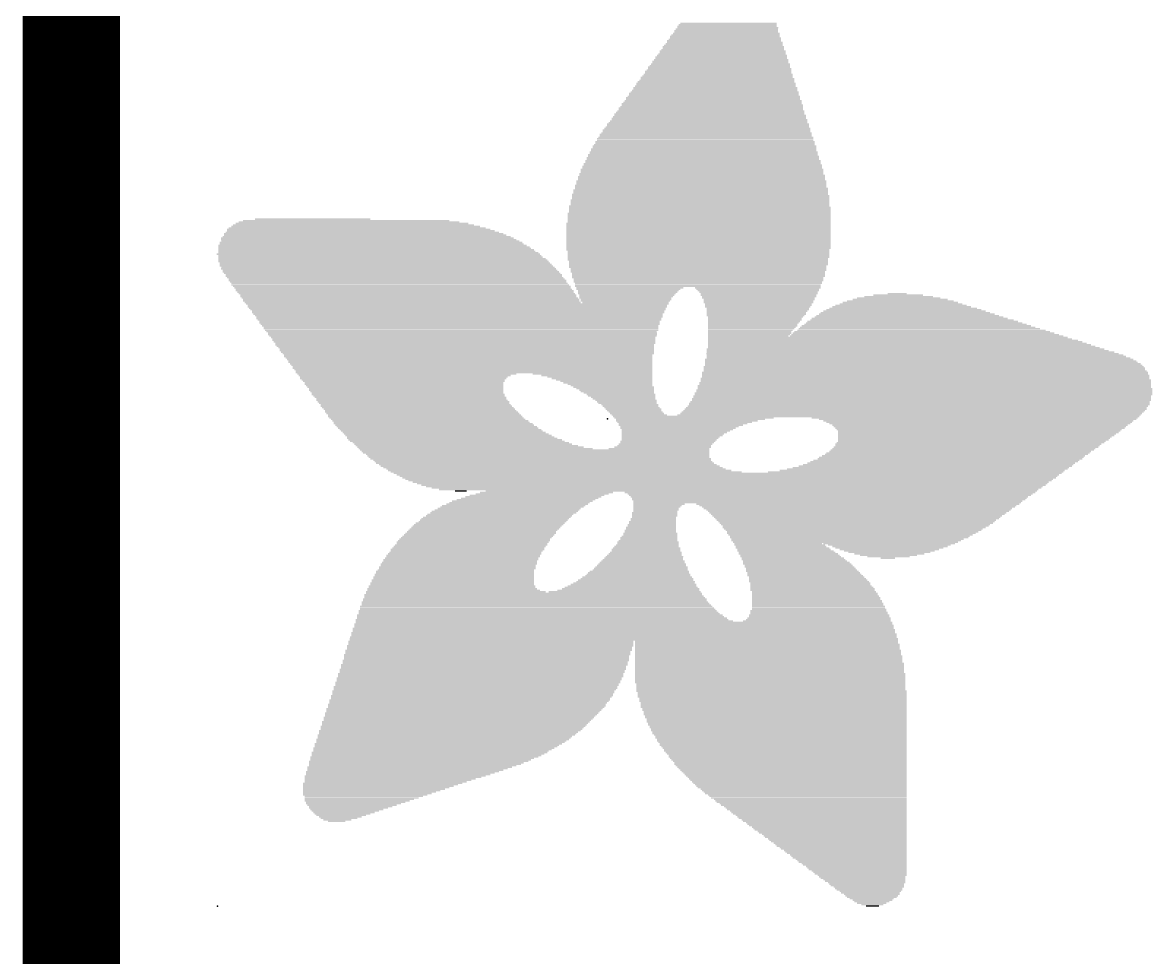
# Model space of a CAD drawing. Extents: x -8.1 to 25.5, y -5.3 to 27.8.
# Drawn here: x -0.127 to 2.817, y 11.804 to 14.241 of the extents above; entities that cross this region are included whole.
import ezdxf

# ---------------------------------------------------------------- set-up
doc = ezdxf.new("R2010")
doc.units = 0
for name, color, linetype in [('1', 12, 'CONTINUOUS'), ('16', 132, 'CONTINUOUS'), ('20', 53, 'CONTINUOUS'), ('21', 40, 'CONTINUOUS'), ('23', 53, 'CONTINUOUS'), ('24', 53, 'CONTINUOUS'), ('47', 253, 'CONTINUOUS')]:
    doc.layers.add(name, color=color, linetype=linetype)

# ---------------------------------------------------------------- blocks, each defined once
blk = doc.blocks.new('RECT')
blk.add_solid([(-0.5, -0.5), (0.5, -0.5), (-0.5, 0.5), (0.5, 0.5)])

msp = doc.modelspace()

# ---------------------------------------------------------------- linework, layer by layer
at = {"layer": '1', "const_width": 0.254}
msp.add_lwpolyline([(0, 0), (0, 19.05)], dxfattribs=at)
at = {"layer": '16', "const_width": 0.254}
msp.add_lwpolyline([(0, 0), (0, 19.05)], dxfattribs=at)
at = {"layer": '20'}
msp.add_line((0, 2.54), (0, 16.51), dxfattribs=at)
at = {"layer": '23'}
msp.add_point((0.381, 11.938), dxfattribs=at)
at = {"layer": '24'}
msp.add_point((1.397, 13.208), dxfattribs=at)
at = {"layer": '47', "const_width": 0.13}
msp.add_lwpolyline([(0, 9.906), (0, 27.35)], dxfattribs=at)

# ---------------------------------------------------------------- block references
at = {"layer": '21'}
for p, xscale, yscale in [((1.7068, 14.2202), 0.2705, 0.0038), ((1.7087, 14.224), 0.2667, 0.0038), ((1.7087, 14.2316), 0.2591, 0.0038), ((1.7107, 14.2278), 0.2629, 0.0038), ((1.7107, 14.2354), 0.2552, 0.0038), ((1.7126, 14.2392), 0.2514, 0.0038), ((1.7012, 14.1935), 0.2972, 0.0038), ((1.7031, 14.1973), 0.2934, 0.0038), ((1.705, 14.2011), 0.2896, 0.0038), ((1.7031, 14.205), 0.2857, 0.0039), ((1.705, 14.2088), 0.2819, 0.0038), ((1.7068, 14.2126), 0.2781, 0.0038), ((1.7068, 14.2164), 0.2705, 0.0038), ((1.6974, 14.1669), 0.3277, 0.0039), ((1.6974, 14.163), 0.3277, 0.0038), ((1.6974, 14.1707), 0.3201, 0.0038), ((1.6993, 14.1783), 0.3163, 0.0038), ((1.6993, 14.1745), 0.3163, 0.0038), ((1.6993, 14.1821), 0.3086, 0.0038), ((1.7012, 14.1859), 0.3048, 0.0038), ((1.7031, 14.1897), 0.301, 0.0038), ((1.6917, 14.1326), 0.3619, 0.0038), ((1.6917, 14.1402), 0.3543, 0.0038), ((1.6917, 14.1364), 0.3543, 0.0038), ((1.6936, 14.144), 0.3505, 0.0038), ((1.6936, 14.1516), 0.3429, 0.0038), ((1.6936, 14.1478), 0.3429, 0.0038), ((1.6955, 14.1554), 0.3391, 0.0038), ((1.6955, 14.1592), 0.3315, 0.0038), ((1.684, 14.1021), 0.3924, 0.0038), ((1.6859, 14.1059), 0.3886, 0.0038), ((1.6859, 14.1135), 0.381, 0.0038), ((1.6859, 14.1097), 0.381, 0.0038), ((1.6878, 14.1173), 0.3772, 0.0038), ((1.6878, 14.1249), 0.3696, 0.0038), ((1.6897, 14.1211), 0.3734, 0.0038), ((1.6898, 14.1288), 0.3657, 0.0039), ((1.6784, 14.0754), 0.4191, 0.0038), ((1.6803, 14.083), 0.4153, 0.0038), ((1.6803, 14.0792), 0.4153, 0.0038), ((1.6802, 14.0868), 0.4076, 0.0038), ((1.6821, 14.0907), 0.4038, 0.0039), ((1.6821, 14.0983), 0.3962, 0.0038), ((1.684, 14.0945), 0.4, 0.0038), ((1.6726, 14.0449), 0.4534, 0.0038), ((1.6745, 14.0487), 0.4496, 0.0038), ((1.6745, 14.0564), 0.442, 0.0038), ((1.6745, 14.0526), 0.442, 0.0039), ((1.6764, 14.0602), 0.4382, 0.0038), ((1.6764, 14.064), 0.4306, 0.0038), ((1.6783, 14.0716), 0.4268, 0.0038), ((1.6783, 14.0678), 0.4268, 0.0038), ((1.6669, 14.0183), 0.4801, 0.0038), ((1.6669, 14.0145), 0.4801, 0.0039), ((1.6688, 14.0221), 0.4762, 0.0038), ((1.6688, 14.0297), 0.4686, 0.0038), ((1.6707, 14.0259), 0.4724, 0.0038), ((1.6707, 14.0335), 0.4648, 0.0038), ((1.6726, 14.0373), 0.461, 0.0038), ((1.6726, 14.0411), 0.4534, 0.0038), ((1.6612, 13.9916), 0.5067, 0.0038), ((1.6631, 13.9878), 0.5105, 0.0038), ((1.6631, 13.9954), 0.5029, 0.0038), ((1.6631, 14.003), 0.4953, 0.0038), ((1.665, 13.9992), 0.4991, 0.0038), ((1.665, 14.0068), 0.4915, 0.0038), ((1.6669, 14.0106), 0.4877, 0.0038), ((1.6555, 13.9611), 0.5411, 0.0038), ((1.6555, 13.9573), 0.5411, 0.0038), ((1.6574, 13.9649), 0.5373, 0.0038), ((1.6574, 13.9687), 0.5295, 0.0038), ((1.6593, 13.9764), 0.5257, 0.0039), ((1.6593, 13.9725), 0.5257, 0.0038), ((1.6593, 13.9802), 0.5181, 0.0038), ((1.6612, 13.984), 0.5143, 0.0038), ((1.6517, 13.9306), 0.5715, 0.0038), ((1.6517, 13.9268), 0.5715, 0.0038), ((1.6517, 13.9383), 0.5639, 0.0039), ((1.6517, 13.9344), 0.5639, 0.0038), ((1.6536, 13.9421), 0.5601, 0.0038), ((1.6536, 13.9497), 0.5525, 0.0038), ((1.6536, 13.9459), 0.5525, 0.0038), ((1.6555, 13.9535), 0.5487, 0.0038), ((1.6459, 13.8963), 0.5982, 0.0038), ((1.6478, 13.904), 0.5944, 0.0038), ((1.6478, 13.9002), 0.5944, 0.0039), ((1.6479, 13.9116), 0.5867, 0.0038), ((1.6479, 13.9078), 0.5867, 0.0038), ((1.6498, 13.9192), 0.5829, 0.0038), ((1.6498, 13.9154), 0.5829, 0.0038), ((1.6498, 13.923), 0.5753, 0.0038), ((1.644, 13.8735), 0.6172, 0.0038), ((1.6459, 13.8697), 0.621, 0.0038), ((1.6459, 13.8811), 0.6134, 0.0038), ((1.6459, 13.8773), 0.6134, 0.0038), ((1.6459, 13.8887), 0.6058, 0.0038), ((1.6459, 13.8849), 0.6058, 0.0038), ((1.6478, 13.8925), 0.602, 0.0038), ((1.6421, 13.8392), 0.6439, 0.0038), ((1.6421, 13.8468), 0.6362, 0.0038), ((1.6441, 13.843), 0.6401, 0.0038), ((1.644, 13.8582), 0.6324, 0.0038), ((1.644, 13.8544), 0.6324, 0.0038), ((1.644, 13.8506), 0.6324, 0.0038), ((1.644, 13.8659), 0.6248, 0.0038), ((1.644, 13.862), 0.6248, 0.0039), ((1.6402, 13.8163), 0.6554, 0.0038), ((1.6402, 13.8125), 0.6554, 0.0038), ((1.6421, 13.8087), 0.6592, 0.0038), ((1.6421, 13.8278), 0.6515, 0.0038), ((1.6421, 13.8239), 0.6515, 0.0039), ((1.6421, 13.8201), 0.6515, 0.0038), ((1.6421, 13.8354), 0.6439, 0.0038), ((1.6421, 13.8316), 0.6439, 0.0038), ((1.6383, 13.7782), 0.6744, 0.0038), ((1.6383, 13.7935), 0.6668, 0.0038), ((1.6402, 13.7897), 0.6706, 0.0038), ((1.6402, 13.7858), 0.6706, 0.0039), ((1.6402, 13.782), 0.6706, 0.0038), ((1.6402, 13.8049), 0.663, 0.0038), ((1.6402, 13.8011), 0.663, 0.0038), ((1.6402, 13.7973), 0.663, 0.0038), ((1.6364, 13.763), 0.6782, 0.0038), ((1.6383, 13.7592), 0.682, 0.0038), ((1.6383, 13.7554), 0.682, 0.0038), ((1.6383, 13.7516), 0.682, 0.0038), ((1.6383, 13.7744), 0.6744, 0.0038), ((1.6383, 13.7706), 0.6744, 0.0038), ((1.6383, 13.7668), 0.6744, 0.0038), ((0.7239, 13.7211), 0.5754, 0.0038), ((0.7163, 13.7249), 0.5372, 0.0038), ((0.6287, 13.7287), 0.3009, 0.0038), ((1.6364, 13.7439), 0.6858, 0.0038), ((1.6364, 13.7401), 0.6858, 0.0038), ((1.6364, 13.7363), 0.6858, 0.0038), ((1.6364, 13.7325), 0.6858, 0.0038), ((1.6364, 13.7287), 0.6858, 0.0038), ((1.6364, 13.7249), 0.6858, 0.0038), ((1.6364, 13.7211), 0.6858, 0.0038), ((1.6383, 13.7477), 0.682, 0.0039), ((0.762, 13.6906), 0.7278, 0.0038), ((0.7582, 13.6944), 0.7124, 0.0038), ((0.7487, 13.702), 0.6858, 0.0038), ((0.7544, 13.6982), 0.6972, 0.0038), ((0.7449, 13.7058), 0.6705, 0.0038), ((0.741, 13.7096), 0.6477, 0.0039), ((0.7354, 13.7135), 0.6287, 0.0038), ((0.7315, 13.7173), 0.6058, 0.0038), ((1.6345, 13.7173), 0.6896, 0.0038), ((1.6345, 13.7135), 0.6896, 0.0038), ((1.6345, 13.7096), 0.6896, 0.0039), ((1.6345, 13.7058), 0.6896, 0.0038), ((1.6345, 13.702), 0.6896, 0.0038), ((1.6345, 13.6982), 0.6896, 0.0038), ((1.6345, 13.6944), 0.6896, 0.0038), ((1.6345, 13.6906), 0.6896, 0.0038), ((0.7811, 13.6677), 0.7887, 0.0038), ((0.783, 13.6639), 0.7925, 0.0038), ((0.7715, 13.6792), 0.762, 0.0038), ((0.7753, 13.6754), 0.7696, 0.0038), ((0.7792, 13.6715), 0.7773, 0.0039), ((0.7696, 13.683), 0.7506, 0.0038), ((0.7658, 13.6868), 0.7354, 0.0038), ((1.6345, 13.6868), 0.6896, 0.0038), ((1.6345, 13.683), 0.6896, 0.0038), ((1.6345, 13.6792), 0.6896, 0.0038), ((1.6345, 13.6754), 0.6896, 0.0038), ((1.6345, 13.6715), 0.6896, 0.0039), ((1.6345, 13.6677), 0.6896, 0.0038), ((1.6345, 13.6639), 0.6896, 0.0038), ((0.8001, 13.6373), 0.842, 0.0038), ((0.7887, 13.6563), 0.8115, 0.0038), ((0.7906, 13.6525), 0.8153, 0.0038), ((0.7944, 13.6487), 0.823, 0.0038), ((0.7963, 13.6449), 0.8268, 0.0038), ((0.8001, 13.6411), 0.8344, 0.0038), ((0.8039, 13.6334), 0.842, 0.0039), ((0.7849, 13.6601), 0.8039, 0.0038), ((1.6345, 13.6601), 0.6896, 0.0038), ((1.6345, 13.6563), 0.6896, 0.0038), ((1.6345, 13.6525), 0.6896, 0.0038), ((1.6326, 13.6487), 0.6858, 0.0038), ((1.6345, 13.6449), 0.682, 0.0038), ((1.6345, 13.6411), 0.682, 0.0038), ((1.6345, 13.6373), 0.682, 0.0038), ((1.6345, 13.6334), 0.682, 0.0039), ((0.8058, 13.6296), 0.8458, 0.0038), ((0.8096, 13.6258), 0.8534, 0.0038), ((0.8115, 13.622), 0.8573, 0.0038), ((0.8135, 13.6182), 0.8611, 0.0038), ((0.8173, 13.6144), 0.8611, 0.0038), ((0.8192, 13.6106), 0.8649, 0.0038), ((0.8211, 13.6068), 0.8687, 0.0038), ((0.8249, 13.603), 0.8687, 0.0038), ((1.6345, 13.6296), 0.682, 0.0038), ((1.6326, 13.6258), 0.6782, 0.0038), ((1.6326, 13.622), 0.6782, 0.0038), ((1.6345, 13.6182), 0.6744, 0.0038), ((1.6345, 13.6144), 0.6744, 0.0038), ((1.6345, 13.6106), 0.6744, 0.0038), ((1.6326, 13.6068), 0.6706, 0.0038), ((1.6326, 13.603), 0.6706, 0.0038), ((0.8267, 13.5992), 0.8725, 0.0038), ((0.8306, 13.5953), 0.8725, 0.0039), ((0.8325, 13.5915), 0.8763, 0.0038), ((0.8363, 13.5877), 0.8763, 0.0038), ((0.8402, 13.5839), 0.8763, 0.0038), ((0.8402, 13.5801), 0.8763, 0.0038), ((0.844, 13.5763), 0.8763, 0.0038), ((0.8478, 13.5725), 0.8763, 0.0038), ((1.6345, 13.5992), 0.6668, 0.0038), ((1.6345, 13.5953), 0.6668, 0.0039), ((1.6326, 13.5915), 0.663, 0.0038), ((1.6345, 13.5877), 0.6592, 0.0038), ((1.6345, 13.5839), 0.6592, 0.0038), ((1.6345, 13.5801), 0.6592, 0.0038), ((1.6326, 13.5763), 0.6553, 0.0038), ((1.6345, 13.5725), 0.6515, 0.0038), ((0.8497, 13.5687), 0.8801, 0.0038), ((0.8516, 13.5649), 0.8763, 0.0038), ((0.8573, 13.5572), 0.8801, 0.0039), ((0.8554, 13.5611), 0.8763, 0.0038), ((0.8611, 13.5534), 0.8801, 0.0038), ((0.8629, 13.5496), 0.8763, 0.0038), ((0.8668, 13.5458), 0.8763, 0.0038), ((1.6345, 13.5687), 0.6515, 0.0038), ((1.6326, 13.5649), 0.6477, 0.0038), ((1.6345, 13.5611), 0.6439, 0.0038), ((1.6326, 13.5572), 0.6401, 0.0039), ((1.6326, 13.5534), 0.6401, 0.0038), ((1.4517, 13.5458), 0.2705, 0.0038), ((1.4555, 13.5496), 0.2781, 0.0038), ((1.7888, 13.5496), 0.3276, 0.0038), ((1.7888, 13.5458), 0.32, 0.0038), ((0.8687, 13.542), 0.8801, 0.0038), ((0.8706, 13.5382), 0.8763, 0.0038), ((0.8744, 13.5344), 0.8763, 0.0038), ((0.8783, 13.5306), 0.8763, 0.0038), ((0.8783, 13.5268), 0.8763, 0.0038), ((0.8821, 13.523), 0.8763, 0.0038), ((0.8859, 13.5191), 0.8763, 0.0039), ((0.8859, 13.5153), 0.8763, 0.0038), ((1.4517, 13.542), 0.2629, 0.0038), ((1.4497, 13.5382), 0.259, 0.0038), ((1.4478, 13.5344), 0.2552, 0.0038), ((1.4478, 13.5306), 0.2476, 0.0038), ((1.4459, 13.5268), 0.2438, 0.0038), ((1.444, 13.523), 0.24, 0.0038), ((1.4459, 13.5191), 0.2362, 0.0039), ((1.444, 13.5153), 0.2324, 0.0038), ((1.7907, 13.542), 0.3162, 0.0038), ((1.7907, 13.5382), 0.3086, 0.0038), ((1.7926, 13.5344), 0.3048, 0.0038), ((1.7907, 13.5306), 0.301, 0.0038), ((1.7926, 13.5268), 0.2972, 0.0038), ((1.7907, 13.523), 0.2934, 0.0038), ((1.7926, 13.5191), 0.2896, 0.0039), ((1.7907, 13.5153), 0.2858, 0.0038), ((2.1603, 13.5153), 0.2781, 0.0038), ((2.1603, 13.5191), 0.2477, 0.0039), ((2.1564, 13.523), 0.2171, 0.0038), ((2.1564, 13.5268), 0.1791, 0.0038), ((2.1545, 13.5306), 0.1295, 0.0038), ((2.1526, 13.5344), 0.0495, 0.0038), ((0.8897, 13.5115), 0.8763, 0.0038), ((1.0059, 13.5077), 1.1011, 0.0038), ((1.0059, 13.5039), 1.0935, 0.0038), ((1.0059, 13.5001), 1.0935, 0.0038), ((1.0059, 13.4963), 1.0859, 0.0038), ((1.0078, 13.4925), 1.0821, 0.0038), ((1.0078, 13.4887), 1.0745, 0.0038), ((1.0078, 13.4849), 1.0745, 0.0038), ((1.444, 13.5115), 0.2248, 0.0038), ((1.7907, 13.5115), 0.2858, 0.0038), ((1.7907, 13.5077), 0.2782, 0.0038), ((1.7907, 13.5039), 0.2782, 0.0038), ((1.7888, 13.5001), 0.2744, 0.0038), ((1.7888, 13.4963), 0.2667, 0.0038), ((1.7888, 13.4925), 0.2667, 0.0038), ((1.7869, 13.4887), 0.2629, 0.0038), ((1.785, 13.4849), 0.2591, 0.0038), ((2.1736, 13.4849), 0.442, 0.0038), ((2.1717, 13.4887), 0.423, 0.0038), ((2.1698, 13.4925), 0.4038, 0.0038), ((2.1679, 13.4963), 0.3848, 0.0038), ((2.1641, 13.5001), 0.362, 0.0038), ((2.1622, 13.5039), 0.3429, 0.0038), ((2.1622, 13.5077), 0.32, 0.0038), ((2.1603, 13.5115), 0.301, 0.0038), ((1.0077, 13.4811), 1.0668, 0.0039), ((1.0097, 13.4772), 1.0629, 0.0038), ((1.0115, 13.4734), 1.0591, 0.0038), ((1.0097, 13.4696), 1.0553, 0.0038), ((1.0115, 13.4658), 1.0515, 0.0038), ((1.0115, 13.462), 1.0439, 0.0038), ((1.0115, 13.4582), 1.0439, 0.0038), ((1.0134, 13.4544), 1.0401, 0.0038), ((1.785, 13.4811), 0.2591, 0.0039), ((1.7831, 13.4772), 0.2553, 0.0038), ((1.7831, 13.4734), 0.2476, 0.0038), ((1.7812, 13.4696), 0.2438, 0.0038), ((1.7812, 13.4658), 0.2438, 0.0038), ((1.7793, 13.462), 0.24, 0.0038), ((1.7774, 13.4582), 0.2362, 0.0038), ((1.7755, 13.4544), 0.2324, 0.0038), ((2.2003, 13.4544), 0.5791, 0.0038), ((2.1965, 13.4582), 0.5639, 0.0038), ((2.1926, 13.462), 0.5487, 0.0038), ((2.1907, 13.4658), 0.5295, 0.0038), ((2.185, 13.4696), 0.5105, 0.0038), ((2.1831, 13.4734), 0.4915, 0.0038), ((2.1793, 13.4772), 0.4762, 0.0038), ((2.1774, 13.4811), 0.4572, 0.0039), ((1.0134, 13.4506), 1.0325, 0.0038), ((1.0153, 13.4468), 1.0287, 0.0038), ((1.0153, 13.443), 1.0287, 0.0039), ((1.0172, 13.4391), 1.0249, 0.0038), ((1.0172, 13.4353), 1.0173, 0.0038), ((1.0192, 13.4315), 1.0135, 0.0038), ((1.0192, 13.4277), 1.0135, 0.0038), ((1.7755, 13.4506), 0.2324, 0.0038), ((1.7736, 13.4468), 0.2286, 0.0038), ((1.7717, 13.443), 0.2247, 0.0039), ((1.7698, 13.4391), 0.2209, 0.0038), ((1.7679, 13.4353), 0.2171, 0.0038), ((1.7679, 13.4315), 0.2171, 0.0038), ((1.766, 13.4277), 0.2133, 0.0038), ((2.225, 13.4277), 0.6973, 0.0038), ((2.2212, 13.4315), 0.682, 0.0038), ((2.2174, 13.4353), 0.6668, 0.0038), ((2.2155, 13.4391), 0.6477, 0.0038), ((2.2098, 13.443), 0.6286, 0.0039), ((2.206, 13.4468), 0.6134, 0.0038), ((2.2022, 13.4506), 0.5982, 0.0038), ((1.0211, 13.4239), 1.0096, 0.0038), ((1.0211, 13.4201), 1.002, 0.0038), ((1.023, 13.4163), 0.9982, 0.0038), ((1.023, 13.4125), 0.9982, 0.0038), ((1.0249, 13.4087), 0.9944, 0.0038), ((1.0268, 13.4049), 0.9906, 0.0039), ((1.0249, 13.401), 0.9868, 0.0038), ((1.0268, 13.3972), 0.983, 0.0038), ((2.1279, 13.4201), 0.9372, 0.0038), ((2.1336, 13.4163), 0.9486, 0.0038), ((2.1469, 13.4087), 0.9753, 0.0038), ((2.1526, 13.4049), 0.9867, 0.0039), ((2.1584, 13.401), 0.9982, 0.0038), ((2.1641, 13.3972), 1.0096, 0.0038), ((1.7641, 13.4239), 0.2095, 0.0038), ((2.1413, 13.4125), 0.9639, 0.0038), ((2.2288, 13.4239), 0.7125, 0.0038), ((1.0287, 13.3934), 0.9792, 0.0038), ((1.0306, 13.3896), 0.9754, 0.0038), ((1.0306, 13.3858), 0.9754, 0.0038), ((1.0325, 13.382), 0.9716, 0.0038), ((1.0344, 13.3782), 0.9678, 0.0038), ((1.0345, 13.3744), 0.9601, 0.0038), ((1.0345, 13.3706), 0.9601, 0.0038), ((1.0364, 13.3668), 0.9563, 0.0039), ((2.1736, 13.3896), 1.0364, 0.0038), ((2.1793, 13.3858), 1.0478, 0.0038), ((2.1869, 13.382), 1.063, 0.0038), ((2.1926, 13.3782), 1.0745, 0.0038), ((2.1984, 13.3744), 1.0859, 0.0038), ((2.2022, 13.3706), 1.0935, 0.0038), ((2.2079, 13.3668), 1.1049, 0.0039), ((2.1698, 13.3934), 1.021, 0.0038), ((1.0383, 13.3629), 0.9525, 0.0038), ((1.0402, 13.3591), 0.9487, 0.0038), ((1.0402, 13.3553), 0.9487, 0.0038), ((1.0421, 13.3515), 0.9449, 0.0038), ((1.044, 13.3477), 0.9411, 0.0038), ((1.0458, 13.3439), 0.9373, 0.0038), ((1.0458, 13.3401), 0.9373, 0.0038), ((2.2212, 13.3439), 1.1468, 0.0038), ((2.2231, 13.3401), 1.1506, 0.0038), ((2.2098, 13.3629), 1.1164, 0.0038), ((2.2136, 13.3591), 1.124, 0.0038), ((2.2155, 13.3553), 1.1278, 0.0038), ((2.2193, 13.3515), 1.1354, 0.0038), ((2.2212, 13.3477), 1.1392, 0.0038), ((1.0477, 13.3363), 0.9335, 0.0038), ((1.0496, 13.3325), 0.9297, 0.0038), ((1.0496, 13.3287), 0.9297, 0.0039), ((0.8744, 13.3248), 0.5715, 0.0038), ((0.8687, 13.321), 0.5524, 0.0038), ((0.8668, 13.3172), 0.541, 0.0038), ((0.8649, 13.3134), 0.5372, 0.0038), ((0.8649, 13.3096), 0.5296, 0.0038), ((1.3583, 13.3248), 0.3124, 0.0038), ((1.3697, 13.321), 0.2896, 0.0038), ((1.3774, 13.3172), 0.2743, 0.0038), ((1.3831, 13.3134), 0.2629, 0.0038), ((1.3888, 13.3096), 0.2515, 0.0038), ((2.225, 13.3134), 1.1697, 0.0038), ((2.2269, 13.3096), 1.1735, 0.0038), ((2.225, 13.3287), 1.1621, 0.0039), ((2.225, 13.3248), 1.1621, 0.0038), ((2.2269, 13.321), 1.1659, 0.0038), ((2.2269, 13.3172), 1.1659, 0.0038), ((2.2231, 13.3363), 1.1506, 0.0038), ((2.225, 13.3325), 1.1545, 0.0038), ((0.8668, 13.3058), 0.5258, 0.0038), ((0.8668, 13.302), 0.5182, 0.0038), ((0.8668, 13.2982), 0.5182, 0.0038), ((0.8687, 13.2944), 0.5144, 0.0038), ((0.8706, 13.2906), 0.5106, 0.0039), ((0.8725, 13.2867), 0.5068, 0.0038), ((0.8725, 13.2829), 0.5068, 0.0038), ((0.8744, 13.2791), 0.503, 0.0038), ((1.3944, 13.3058), 0.2401, 0.0038), ((1.3983, 13.302), 0.2324, 0.0038), ((1.404, 13.2982), 0.221, 0.0038), ((1.4078, 13.2944), 0.2134, 0.0038), ((1.4135, 13.2906), 0.2096, 0.0039), ((1.4174, 13.2867), 0.2019, 0.0038), ((1.4212, 13.2829), 0.1943, 0.0038), ((1.4231, 13.2791), 0.1905, 0.0038), ((2.2231, 13.2829), 1.1887, 0.0038), ((2.2231, 13.2791), 1.1887, 0.0038), ((2.2231, 13.2944), 1.1811, 0.0038), ((2.2231, 13.2906), 1.1811, 0.0039), ((2.225, 13.2867), 1.1849, 0.0038), ((2.225, 13.302), 1.1773, 0.0038), ((2.225, 13.2982), 1.1773, 0.0038), ((2.2269, 13.3058), 1.1735, 0.0038), ((0.8763, 13.2753), 0.4992, 0.0038), ((0.8782, 13.2715), 0.503, 0.0038), ((0.8801, 13.2677), 0.4991, 0.0038), ((0.884, 13.2639), 0.4991, 0.0038), ((0.8859, 13.2601), 0.4953, 0.0038), ((0.8878, 13.2563), 0.4991, 0.0038), ((0.8916, 13.2525), 0.4991, 0.0039), ((0.8935, 13.2486), 0.4953, 0.0038), ((1.4269, 13.2753), 0.1829, 0.0038), ((1.4325, 13.2715), 0.1791, 0.0038), ((1.4345, 13.2677), 0.1753, 0.0038), ((1.4383, 13.2639), 0.1676, 0.0038), ((1.4402, 13.2601), 0.1638, 0.0038), ((1.4459, 13.2563), 0.16, 0.0038), ((1.4478, 13.2525), 0.1562, 0.0039), ((1.4497, 13.2486), 0.1524, 0.0038), ((2.2098, 13.2486), 1.2002, 0.0038), ((2.2117, 13.2525), 1.1964, 0.0039), ((2.2155, 13.2601), 1.1964, 0.0038), ((2.2155, 13.2563), 1.1964, 0.0038), ((2.2174, 13.2677), 1.1925, 0.0038), ((2.2174, 13.2639), 1.1925, 0.0038), ((2.2212, 13.2753), 1.1925, 0.0038), ((2.2212, 13.2715), 1.1925, 0.0038), ((0.8972, 13.2448), 0.4953, 0.0038), ((0.8992, 13.241), 0.4991, 0.0038), ((0.903, 13.2372), 0.4991, 0.0038), ((0.9068, 13.2334), 0.4991, 0.0038), ((0.9106, 13.2296), 0.4991, 0.0038), ((0.9125, 13.2258), 0.503, 0.0038), ((0.9163, 13.222), 0.503, 0.0038), ((1.4554, 13.2448), 0.1486, 0.0038), ((1.4573, 13.241), 0.1448, 0.0038), ((1.4611, 13.2372), 0.1448, 0.0038), ((1.4649, 13.2334), 0.1447, 0.0038), ((1.4668, 13.2296), 0.1409, 0.0038), ((1.4707, 13.2258), 0.1409, 0.0038), ((1.4745, 13.222), 0.141, 0.0038), ((2.1888, 13.222), 1.2039, 0.0038), ((2.1926, 13.2258), 1.2039, 0.0038), ((2.1965, 13.2296), 1.2039, 0.0038), ((2.2003, 13.2334), 1.204, 0.0038), ((2.2022, 13.2372), 1.2002, 0.0038), ((2.206, 13.241), 1.2002, 0.0038), ((2.2098, 13.2448), 1.2002, 0.0038), ((0.9202, 13.2182), 0.5029, 0.0038), ((0.9221, 13.2144), 0.5067, 0.0039), ((0.9259, 13.2105), 0.5067, 0.0038), ((0.9297, 13.2067), 0.5067, 0.0038), ((0.9354, 13.2029), 0.5105, 0.0038), ((0.943, 13.1953), 0.5182, 0.0038), ((0.9392, 13.1991), 0.5105, 0.0038), ((0.9468, 13.1915), 0.5182, 0.0038), ((1.4802, 13.2182), 0.1448, 0.0038), ((2.0974, 13.2144), 1.3716, 0.0039), ((1.6231, 13.2105), 0.4153, 0.0038), ((1.6135, 13.2067), 0.3886, 0.0038), ((1.604, 13.2029), 0.3696, 0.0038), ((1.5983, 13.1991), 0.3506, 0.0038), ((1.5945, 13.1953), 0.3353, 0.0038), ((1.5888, 13.1915), 0.3239, 0.0038), ((2.1831, 13.2182), 1.2078, 0.0038), ((2.3546, 13.2105), 0.8496, 0.0038), ((2.3622, 13.2067), 0.8268, 0.0038), ((2.3641, 13.2029), 0.8078, 0.0038), ((2.366, 13.1991), 0.7963, 0.0038), ((2.3679, 13.1953), 0.7848, 0.0038), ((2.3679, 13.1915), 0.7696, 0.0038), ((0.9525, 13.1877), 0.522, 0.0038), ((0.9563, 13.1839), 0.522, 0.0038), ((0.962, 13.1801), 0.5258, 0.0038), ((0.9658, 13.1763), 0.5258, 0.0039), ((0.9716, 13.1724), 0.5295, 0.0038), ((0.9773, 13.1686), 0.5334, 0.0038), ((0.983, 13.1648), 0.5372, 0.0038), ((0.9887, 13.161), 0.541, 0.0038), ((1.585, 13.1877), 0.3086, 0.0038), ((1.5812, 13.1839), 0.3009, 0.0038), ((1.5793, 13.1801), 0.2895, 0.0038), ((1.5755, 13.1763), 0.2819, 0.0039), ((1.5716, 13.1724), 0.2743, 0.0038), ((1.5678, 13.1686), 0.2667, 0.0038), ((1.566, 13.1648), 0.2629, 0.0038), ((1.5621, 13.161), 0.2552, 0.0038), ((2.3679, 13.1877), 0.762, 0.0038), ((2.3679, 13.1839), 0.7544, 0.0038), ((2.366, 13.1801), 0.743, 0.0038), ((2.366, 13.1763), 0.7354, 0.0039), ((2.3641, 13.1724), 0.7316, 0.0038), ((2.3603, 13.1686), 0.7239, 0.0038), ((2.3584, 13.1648), 0.7201, 0.0038), ((2.3546, 13.161), 0.7125, 0.0038), ((0.9925, 13.1572), 0.5486, 0.0038), ((1.0002, 13.1534), 0.5563, 0.0038), ((1.0059, 13.1496), 0.5601, 0.0038), ((1.0153, 13.1458), 0.5639, 0.0038), ((1.0211, 13.142), 0.5677, 0.0038), ((1.0306, 13.1382), 0.5792, 0.0039), ((1.0402, 13.1343), 0.5905, 0.0038), ((1.0535, 13.1305), 0.6096, 0.0038), ((1.5317, 13.1305), 0.2629, 0.0038), ((1.5412, 13.1343), 0.2515, 0.0038), ((1.545, 13.1382), 0.2439, 0.0039), ((1.5488, 13.142), 0.2439, 0.0038), ((1.5545, 13.1496), 0.2476, 0.0038), ((1.5526, 13.1458), 0.2438, 0.0038), ((1.5602, 13.1572), 0.2514, 0.0038), ((1.5583, 13.1534), 0.2476, 0.0038), ((2.326, 13.1305), 0.6858, 0.0038), ((2.3317, 13.1343), 0.6896, 0.0038), ((2.3374, 13.142), 0.6934, 0.0038), ((2.3355, 13.1382), 0.6896, 0.0039), ((2.3432, 13.1458), 0.6973, 0.0038), ((2.347, 13.1496), 0.6973, 0.0038), ((2.3527, 13.1572), 0.7087, 0.0038), ((2.3508, 13.1534), 0.7049, 0.0038), ((1.2078, 13.1267), 0.9106, 0.0038), ((1.2097, 13.1229), 0.9068, 0.0038), ((1.2116, 13.1191), 0.903, 0.0038), ((1.2154, 13.1153), 0.8954, 0.0038), ((1.2173, 13.1115), 0.8916, 0.0038), ((1.2192, 13.1077), 0.8878, 0.0038), ((1.223, 13.1039), 0.8878, 0.0038), ((2.2898, 13.1039), 0.6896, 0.0038), ((2.2936, 13.1077), 0.6896, 0.0038), ((2.2993, 13.1115), 0.6858, 0.0038), ((2.307, 13.1153), 0.6858, 0.0038), ((2.3108, 13.1191), 0.6858, 0.0038), ((2.3165, 13.1229), 0.682, 0.0038), ((2.3222, 13.1267), 0.6858, 0.0038), ((1.2268, 13.1001), 0.8801, 0.0039), ((1.2307, 13.0962), 0.8801, 0.0038), ((1.2345, 13.0924), 0.8801, 0.0038), ((1.2421, 13.0886), 0.8801, 0.0038), ((1.2478, 13.0848), 0.8839, 0.0038), ((1.2554, 13.081), 0.884, 0.0038), ((1.2631, 13.0772), 0.8839, 0.0038), ((1.2726, 13.0734), 0.8953, 0.0038), ((2.2174, 13.0734), 0.743, 0.0038), ((2.2308, 13.0772), 0.7315, 0.0038), ((2.2403, 13.081), 0.7201, 0.0038), ((2.2517, 13.0848), 0.7124, 0.0038), ((2.2593, 13.0886), 0.7049, 0.0038), ((2.267, 13.0924), 0.6973, 0.0038), ((2.2746, 13.0962), 0.6972, 0.0038), ((2.2803, 13.1001), 0.6934, 0.0039), ((1.2897, 13.0696), 0.9144, 0.0038), ((1.7107, 13.0658), 1.7412, 0.0038), ((1.7107, 13.062), 1.726, 0.0039), ((1.7126, 13.0581), 1.7145, 0.0038), ((1.7145, 13.0543), 1.703, 0.0038), ((1.7145, 13.0505), 1.6878, 0.0038), ((1.7164, 13.0467), 1.6764, 0.0038), ((1.7183, 13.0429), 1.6574, 0.0038), ((2.2003, 13.0696), 0.7696, 0.0038), ((1.7222, 13.0391), 1.6421, 0.0038), ((1.726, 13.0353), 1.6269, 0.0038), ((1.7278, 13.0315), 1.6078, 0.0038), ((1.7336, 13.0277), 1.5887, 0.0038), ((1.7393, 13.0239), 1.5621, 0.0039), ((1.0153, 13.02), 0.0305, 0.0038), ((1.2383, 13.0162), 0.3467, 0.0038), ((1.7983, 13.02), 1.4364, 0.0038), ((1.9774, 13.0162), 1.0706, 0.0038), ((1.1621, 12.9858), 0.3695, 0.0039), ((1.1678, 12.9896), 0.3657, 0.0038), ((1.1754, 12.9934), 0.3658, 0.0038), ((1.1849, 12.9972), 0.362, 0.0038), ((1.1945, 13.001), 0.3581, 0.0038), ((1.204, 13.0048), 0.3543, 0.0038), ((1.2135, 13.0086), 0.3505, 0.0038), ((1.2268, 13.0124), 0.3467, 0.0038), ((1.9774, 13.0124), 1.0554, 0.0038), ((1.9774, 13.0086), 1.0478, 0.0038), ((1.9755, 13.0048), 1.0363, 0.0038), ((1.9755, 13.001), 1.0287, 0.0038), ((1.9736, 12.9972), 1.0249, 0.0038), ((1.9717, 12.9934), 1.0135, 0.0038), ((1.9698, 12.9896), 1.0097, 0.0038), ((1.5316, 12.9858), 0.1334, 0.0039), ((2.0498, 12.9858), 0.842, 0.0039), ((1.1144, 12.9553), 0.381, 0.0038), ((1.1182, 12.9591), 0.381, 0.0038), ((1.1259, 12.9629), 0.381, 0.0038), ((1.1297, 12.9667), 0.381, 0.0038), ((1.1354, 12.9705), 0.3772, 0.0038), ((1.1411, 12.9743), 0.3734, 0.0038), ((1.1487, 12.9781), 0.3734, 0.0038), ((1.1525, 12.9819), 0.3734, 0.0038), ((1.5202, 12.9629), 0.1181, 0.0038), ((1.5202, 12.9591), 0.1181, 0.0038), ((1.5202, 12.9553), 0.1181, 0.0038), ((1.5278, 12.9819), 0.1258, 0.0038), ((1.5259, 12.9781), 0.122, 0.0038), ((1.524, 12.9743), 0.1182, 0.0038), ((1.524, 12.9705), 0.1182, 0.0038), ((1.5221, 12.9667), 0.1143, 0.0038), ((2.0498, 12.9819), 0.8268, 0.0038), ((2.0517, 12.9781), 0.8154, 0.0038), ((2.0497, 12.9743), 0.8039, 0.0038), ((2.0516, 12.9705), 0.7925, 0.0038), ((2.0517, 12.9667), 0.7848, 0.0038), ((2.0498, 12.9629), 0.7734, 0.0038), ((2.0498, 12.9591), 0.7658, 0.0038), ((2.0479, 12.9553), 0.7544, 0.0038), ((1.0801, 12.9248), 0.3886, 0.0038), ((1.0839, 12.9286), 0.3887, 0.0038), ((1.0877, 12.9324), 0.3887, 0.0038), ((1.0916, 12.9362), 0.3886, 0.0038), ((1.0973, 12.94), 0.3848, 0.0038), ((1.1011, 12.9438), 0.3848, 0.0038), ((1.1049, 12.9477), 0.3848, 0.0039), ((1.1087, 12.9515), 0.3848, 0.0038), ((1.5107, 12.9248), 0.1295, 0.0038), ((1.5126, 12.9324), 0.1257, 0.0038), ((1.5126, 12.9286), 0.1257, 0.0038), ((1.5145, 12.94), 0.1219, 0.0038), ((1.5145, 12.9362), 0.1219, 0.0038), ((1.5164, 12.9477), 0.1181, 0.0039), ((1.5164, 12.9438), 0.1181, 0.0038), ((1.5183, 12.9515), 0.1143, 0.0038), ((2.0479, 12.9515), 0.7468, 0.0038), ((2.0478, 12.9477), 0.7391, 0.0039), ((2.0459, 12.9438), 0.7277, 0.0038), ((2.0459, 12.94), 0.7201, 0.0038), ((2.0459, 12.9362), 0.7125, 0.0038), ((2.044, 12.9324), 0.7011, 0.0038), ((2.0441, 12.9286), 0.6934, 0.0038), ((2.0403, 12.9248), 0.6858, 0.0038), ((1.0554, 12.8981), 0.3924, 0.0038), ((1.0592, 12.9019), 0.3924, 0.0038), ((1.063, 12.9057), 0.3924, 0.0038), ((1.0668, 12.9096), 0.3924, 0.0039), ((1.0687, 12.9134), 0.3886, 0.0038), ((1.0725, 12.9172), 0.3886, 0.0038), ((1.0763, 12.921), 0.3886, 0.0038), ((1.505, 12.8981), 0.1485, 0.0038), ((1.5069, 12.9019), 0.1447, 0.0038), ((1.5088, 12.9096), 0.1409, 0.0039), ((1.5088, 12.9057), 0.1409, 0.0038), ((1.5088, 12.9172), 0.1333, 0.0038), ((1.5088, 12.9134), 0.1333, 0.0038), ((1.5107, 12.921), 0.1295, 0.0038), ((2.0383, 12.921), 0.6743, 0.0038), ((2.0383, 12.9172), 0.6667, 0.0038), ((2.0365, 12.9134), 0.6553, 0.0038), ((2.0327, 12.9096), 0.6477, 0.0039), ((2.0308, 12.9057), 0.6363, 0.0038), ((2.0288, 12.9019), 0.6248, 0.0038), ((2.0269, 12.8981), 0.621, 0.0038), ((1.0325, 12.8676), 0.4, 0.0038), ((1.0344, 12.8715), 0.3962, 0.0039), ((1.0382, 12.8753), 0.3962, 0.0038), ((1.0421, 12.8791), 0.3963, 0.0038), ((1.0458, 12.8867), 0.3963, 0.0038), ((1.044, 12.8829), 0.3925, 0.0038), ((1.0496, 12.8905), 0.3963, 0.0038), ((1.0515, 12.8943), 0.3925, 0.0038), ((1.4974, 12.8676), 0.1791, 0.0038), ((1.4992, 12.8715), 0.1753, 0.0039), ((1.4992, 12.8753), 0.1677, 0.0038), ((1.5011, 12.8791), 0.1639, 0.0038), ((1.503, 12.8867), 0.1601, 0.0038), ((1.503, 12.8829), 0.1601, 0.0038), ((1.503, 12.8905), 0.1524, 0.0038), ((1.505, 12.8943), 0.1485, 0.0038), ((2.0231, 12.8943), 0.6058, 0.0038), ((2.0193, 12.8905), 0.5982, 0.0038), ((2.0174, 12.8867), 0.5868, 0.0038), ((1.8421, 12.8829), 0.2286, 0.0038), ((1.8459, 12.8791), 0.2363, 0.0038), ((1.8536, 12.8715), 0.2439, 0.0039), ((1.8498, 12.8753), 0.2363, 0.0038), ((1.8574, 12.8676), 0.2438, 0.0038), ((2.1317, 12.8829), 0.3429, 0.0038), ((2.1317, 12.8791), 0.32, 0.0038), ((2.1336, 12.8753), 0.301, 0.0038), ((2.1317, 12.8715), 0.282, 0.0039), ((2.1317, 12.8676), 0.259, 0.0038), ((1.0153, 12.841), 0.4039, 0.0038), ((1.0134, 12.8372), 0.4001, 0.0038), ((1.0172, 12.8448), 0.4001, 0.0038), ((1.0211, 12.8524), 0.4, 0.0038), ((1.0211, 12.8486), 0.4, 0.0038), ((1.0249, 12.8562), 0.4, 0.0038), ((1.0268, 12.86), 0.3962, 0.0038), ((1.0306, 12.8638), 0.3962, 0.0038), ((1.4897, 12.8372), 0.2172, 0.0038), ((1.4897, 12.841), 0.2096, 0.0038), ((1.4916, 12.8448), 0.2058, 0.0038), ((1.4936, 12.8486), 0.2019, 0.0038), ((1.4936, 12.8524), 0.1943, 0.0038), ((1.4955, 12.8562), 0.1905, 0.0038), ((1.4974, 12.86), 0.1867, 0.0038), ((1.4974, 12.8638), 0.1791, 0.0038), ((1.8612, 12.8638), 0.2514, 0.0038), ((1.865, 12.86), 0.2514, 0.0038), ((1.8688, 12.8562), 0.259, 0.0038), ((1.8727, 12.8524), 0.2591, 0.0038), ((1.8746, 12.8486), 0.2629, 0.0038), ((1.8821, 12.841), 0.2705, 0.0038), ((1.8803, 12.8448), 0.2667, 0.0038), ((1.886, 12.8372), 0.2705, 0.0038), ((2.1317, 12.8638), 0.2362, 0.0038), ((2.1317, 12.86), 0.2134, 0.0038), ((2.1317, 12.8562), 0.1828, 0.0038), ((2.1298, 12.8524), 0.1486, 0.0038), ((2.1298, 12.8486), 0.1105, 0.0038), ((2.1279, 12.8448), 0.0381, 0.0038), ((1.0002, 12.8105), 0.4115, 0.0038), ((1.0002, 12.8067), 0.4115, 0.0038), ((1.0021, 12.8143), 0.4077, 0.0038), ((1.0059, 12.8219), 0.4077, 0.0038), ((1.0059, 12.8181), 0.4077, 0.0038), ((1.0097, 12.8295), 0.4077, 0.0038), ((1.0078, 12.8257), 0.4039, 0.0038), ((1.0115, 12.8334), 0.4039, 0.0039), ((1.4783, 12.8067), 0.2629, 0.0038), ((1.4802, 12.8105), 0.2591, 0.0038), ((1.4821, 12.8143), 0.2476, 0.0038), ((1.484, 12.8181), 0.2438, 0.0038), ((1.4859, 12.8219), 0.24, 0.0038), ((1.4859, 12.8257), 0.2324, 0.0038), ((1.4878, 12.8295), 0.2286, 0.0038), ((1.4878, 12.8334), 0.221, 0.0039), ((1.8898, 12.8334), 0.2781, 0.0039), ((1.8917, 12.8295), 0.2819, 0.0038), ((1.8974, 12.8219), 0.2858, 0.0038), ((1.8955, 12.8257), 0.2819, 0.0038), ((1.9012, 12.8181), 0.2858, 0.0038), ((1.9031, 12.8143), 0.2896, 0.0038), ((1.905, 12.8105), 0.2934, 0.0038), ((1.9088, 12.8067), 0.2934, 0.0038), ((0.9925, 12.78), 0.4268, 0.0038), ((0.9945, 12.7876), 0.4229, 0.0038), ((0.9945, 12.7838), 0.4229, 0.0038), ((0.9964, 12.7953), 0.4191, 0.0039), ((0.9964, 12.7914), 0.4191, 0.0038), ((0.9983, 12.8029), 0.4153, 0.0038), ((0.9983, 12.7991), 0.4153, 0.0038), ((1.4668, 12.78), 0.3163, 0.0038), ((1.4707, 12.7838), 0.3086, 0.0038), ((1.4707, 12.7876), 0.301, 0.0038), ((1.4745, 12.7914), 0.2934, 0.0038), ((1.4745, 12.7953), 0.2857, 0.0039), ((1.4764, 12.7991), 0.2743, 0.0038), ((1.4783, 12.8029), 0.2705, 0.0038), ((1.9107, 12.8029), 0.2972, 0.0038), ((1.9126, 12.7991), 0.301, 0.0038), ((1.9164, 12.7953), 0.301, 0.0039), ((1.9183, 12.7914), 0.3048, 0.0038), ((1.9202, 12.7876), 0.3086, 0.0038), ((1.9222, 12.7838), 0.3125, 0.0038), ((1.926, 12.78), 0.3125, 0.0038), ((1.204, 12.7495), 0.8801, 0.0038), ((1.002, 12.7572), 0.4686, 0.0039), ((1.2059, 12.7533), 0.8763, 0.0038), ((0.9925, 12.7648), 0.442, 0.0038), ((0.9963, 12.761), 0.4496, 0.0038), ((0.9925, 12.7724), 0.4344, 0.0038), ((0.9925, 12.7686), 0.4344, 0.0038), ((0.9925, 12.7762), 0.4268, 0.0038), ((1.4421, 12.7572), 0.3962, 0.0039), ((1.4516, 12.761), 0.3696, 0.0038), ((1.4574, 12.7648), 0.3581, 0.0038), ((1.4593, 12.7686), 0.3467, 0.0038), ((1.4612, 12.7724), 0.3353, 0.0038), ((1.4649, 12.7762), 0.3277, 0.0038), ((1.926, 12.7762), 0.3125, 0.0038), ((1.9279, 12.7724), 0.3163, 0.0038), ((1.9298, 12.7686), 0.3201, 0.0038), ((1.9317, 12.7648), 0.3239, 0.0038), ((1.9317, 12.761), 0.3239, 0.0038), ((1.9355, 12.7572), 0.3238, 0.0039), ((1.9374, 12.7533), 0.3276, 0.0038), ((1.9374, 12.7495), 0.3276, 0.0038), ((1.2116, 12.7191), 0.9182, 0.0039), ((1.2078, 12.7305), 0.903, 0.0038), ((1.2097, 12.7267), 0.9068, 0.0038), ((1.2116, 12.7229), 0.9106, 0.0038), ((1.2078, 12.7381), 0.8953, 0.0038), ((1.2078, 12.7343), 0.8953, 0.0038), ((1.2059, 12.7457), 0.8839, 0.0038), ((1.2078, 12.7419), 0.8877, 0.0038), ((1.9393, 12.7457), 0.3314, 0.0038), ((1.9412, 12.7419), 0.3352, 0.0038), ((1.9412, 12.7381), 0.3352, 0.0038), ((1.9431, 12.7343), 0.339, 0.0038), ((1.9431, 12.7305), 0.339, 0.0038), ((1.9451, 12.7267), 0.3429, 0.0038), ((1.9451, 12.7229), 0.3429, 0.0038), ((1.947, 12.7191), 0.3467, 0.0039), ((1.2211, 12.6962), 0.9525, 0.0038), ((1.223, 12.6924), 0.9563, 0.0038), ((1.2154, 12.7076), 0.9334, 0.0038), ((1.2173, 12.7038), 0.9372, 0.0038), ((1.2192, 12.7), 0.941, 0.0038), ((1.2135, 12.7152), 0.922, 0.0038), ((1.2154, 12.7114), 0.9258, 0.0038), ((1.9488, 12.6962), 0.3658, 0.0038), ((1.9488, 12.6924), 0.3658, 0.0038), ((1.9469, 12.7076), 0.3544, 0.0038), ((1.9488, 12.7038), 0.3582, 0.0038), ((1.9488, 12.7), 0.3582, 0.0038), ((1.947, 12.7152), 0.3467, 0.0038), ((1.9489, 12.7114), 0.3505, 0.0038), ((1.4383, 12.6619), 1.4097, 0.0038), ((1.4383, 12.6733), 1.4021, 0.0038), ((1.4402, 12.6695), 1.4059, 0.0038), ((1.4402, 12.6657), 1.4059, 0.0038), ((1.2268, 12.6848), 0.9716, 0.0038), ((1.2325, 12.681), 0.983, 0.0039), ((1.4402, 12.6771), 1.3983, 0.0038), ((1.2268, 12.6886), 0.9639, 0.0038), ((1.9431, 12.681), 0.3848, 0.0039), ((1.9469, 12.6848), 0.3772, 0.0038), ((1.9488, 12.6886), 0.3734, 0.0038), ((1.4383, 12.639), 1.4249, 0.0038), ((1.4402, 12.6352), 1.4288, 0.0038), ((1.4402, 12.6314), 1.4288, 0.0038), ((1.4383, 12.6505), 1.4173, 0.0038), ((1.4402, 12.6467), 1.4211, 0.0038), ((1.4402, 12.6429), 1.4211, 0.0039), ((1.4402, 12.6581), 1.4135, 0.0038), ((1.4402, 12.6543), 1.4135, 0.0038), ((1.0877, 12.6048), 0.7467, 0.0039), ((1.0858, 12.6009), 0.7429, 0.0038), ((1.0916, 12.6162), 0.7467, 0.0038), ((1.0897, 12.6124), 0.7429, 0.0038), ((1.0897, 12.6086), 0.7429, 0.0038), ((1.0935, 12.6276), 0.7429, 0.0038), ((1.0935, 12.6238), 0.7429, 0.0038), ((1.0935, 12.62), 0.7429, 0.0038), ((1.8117, 12.6276), 0.6858, 0.0038), ((1.8117, 12.6238), 0.6858, 0.0038), ((1.8136, 12.62), 0.6896, 0.0038), ((1.8136, 12.6162), 0.6896, 0.0038), ((1.8136, 12.6124), 0.6896, 0.0038), ((1.8136, 12.6086), 0.6896, 0.0038), ((1.8155, 12.6048), 0.6934, 0.0039), ((1.8155, 12.6009), 0.6934, 0.0038), ((1.0801, 12.5781), 0.7467, 0.0038), ((1.0783, 12.5743), 0.7429, 0.0038), ((1.0839, 12.5933), 0.7467, 0.0038), ((1.082, 12.5895), 0.7429, 0.0038), ((1.082, 12.5857), 0.7429, 0.0038), ((1.082, 12.5819), 0.7429, 0.0038), ((1.0858, 12.5971), 0.7429, 0.0038), ((1.8155, 12.5971), 0.6934, 0.0038), ((1.8155, 12.5933), 0.6934, 0.0038), ((1.8174, 12.5895), 0.6972, 0.0038), ((1.8174, 12.5857), 0.6972, 0.0038), ((1.8174, 12.5819), 0.6972, 0.0038), ((1.8174, 12.5781), 0.6972, 0.0038), ((1.8174, 12.5743), 0.6972, 0.0038), ((1.0668, 12.5438), 0.743, 0.0038), ((1.0725, 12.5552), 0.7468, 0.0038), ((1.0706, 12.5514), 0.743, 0.0038), ((1.0706, 12.5476), 0.743, 0.0038), ((1.0763, 12.5667), 0.7468, 0.0039), ((1.0744, 12.5628), 0.743, 0.0038), ((1.0744, 12.559), 0.743, 0.0038), ((1.0783, 12.5705), 0.7429, 0.0038), ((1.8193, 12.5705), 0.701, 0.0038), ((1.8193, 12.5667), 0.701, 0.0039), ((1.8193, 12.5628), 0.701, 0.0038), ((1.8193, 12.559), 0.701, 0.0038), ((1.8193, 12.5552), 0.701, 0.0038), ((1.8193, 12.5514), 0.701, 0.0038), ((1.8193, 12.5476), 0.701, 0.0038), ((1.8212, 12.5438), 0.7048, 0.0038), ((1.0592, 12.5209), 0.743, 0.0038), ((1.0573, 12.5171), 0.7391, 0.0038), ((1.0573, 12.5133), 0.7391, 0.0038), ((1.063, 12.5324), 0.743, 0.0038), ((1.063, 12.5286), 0.743, 0.0039), ((1.0611, 12.5247), 0.7392, 0.0038), ((1.0668, 12.54), 0.743, 0.0038), ((1.0668, 12.5362), 0.743, 0.0038), ((1.8212, 12.54), 0.7048, 0.0038), ((1.8212, 12.5362), 0.7048, 0.0038), ((1.8212, 12.5324), 0.7048, 0.0038), ((1.8212, 12.5286), 0.7048, 0.0039), ((1.8212, 12.5247), 0.7048, 0.0038), ((1.8212, 12.5209), 0.7048, 0.0038), ((1.8231, 12.5171), 0.701, 0.0038), ((1.8231, 12.5133), 0.701, 0.0038), ((1.044, 12.4866), 0.7353, 0.0038), ((1.0421, 12.4828), 0.7315, 0.0038), ((1.0477, 12.4981), 0.7353, 0.0038), ((1.0477, 12.4943), 0.7353, 0.0038), ((1.0458, 12.4905), 0.7315, 0.0039), ((1.0534, 12.5095), 0.7391, 0.0038), ((1.0534, 12.5057), 0.7391, 0.0038), ((1.0515, 12.5019), 0.7353, 0.0038), ((1.8231, 12.5095), 0.701, 0.0038), ((1.8231, 12.5057), 0.701, 0.0038), ((1.8231, 12.5019), 0.701, 0.0038), ((1.825, 12.4981), 0.7048, 0.0038), ((1.8269, 12.4943), 0.701, 0.0038), ((1.8269, 12.4905), 0.701, 0.0039), ((1.8269, 12.4866), 0.701, 0.0038), ((1.8269, 12.4828), 0.701, 0.0038), ((1.0307, 12.4638), 0.7239, 0.0038), ((1.0307, 12.46), 0.7239, 0.0038), ((1.0287, 12.4562), 0.72, 0.0038), ((1.0383, 12.4752), 0.7315, 0.0038), ((1.0364, 12.4714), 0.7277, 0.0038), ((1.0345, 12.4676), 0.7239, 0.0038), ((1.0402, 12.479), 0.7277, 0.0038), ((1.8288, 12.479), 0.6972, 0.0038), ((1.8288, 12.4752), 0.6972, 0.0038), ((1.8288, 12.4714), 0.6972, 0.0038), ((1.8307, 12.4676), 0.6934, 0.0038), ((1.8307, 12.4638), 0.6934, 0.0038), ((1.8307, 12.46), 0.6934, 0.0038), ((1.8307, 12.4562), 0.6934, 0.0038), ((1.0097, 12.4295), 0.7049, 0.0038), ((1.0078, 12.4257), 0.7011, 0.0038), ((1.0172, 12.4409), 0.7125, 0.0038), ((1.0153, 12.4371), 0.7087, 0.0038), ((1.0134, 12.4333), 0.7049, 0.0038), ((1.0249, 12.4524), 0.7201, 0.0039), ((1.023, 12.4485), 0.7163, 0.0038), ((1.0211, 12.4447), 0.7125, 0.0038), ((1.8326, 12.4524), 0.6896, 0.0039), ((1.8326, 12.4485), 0.6896, 0.0038), ((1.8345, 12.4447), 0.6858, 0.0038), ((1.8345, 12.4409), 0.6858, 0.0038), ((1.8345, 12.4371), 0.6858, 0.0038), ((1.8364, 12.4333), 0.682, 0.0038), ((1.8364, 12.4295), 0.682, 0.0038), ((1.8383, 12.4257), 0.6782, 0.0038), ((0.9868, 12.3952), 0.682, 0.0038), ((0.9944, 12.4066), 0.6896, 0.0038), ((0.9925, 12.4028), 0.6858, 0.0038), ((0.9906, 12.399), 0.682, 0.0038), ((1.002, 12.4181), 0.6972, 0.0038), ((1.0001, 12.4143), 0.6934, 0.0039), ((0.9982, 12.4104), 0.6896, 0.0038), ((1.0059, 12.4219), 0.6973, 0.0038), ((1.8383, 12.4219), 0.6782, 0.0038), ((1.8383, 12.4181), 0.6782, 0.0038), ((1.8402, 12.4143), 0.6744, 0.0039), ((1.8402, 12.4104), 0.6744, 0.0038), ((1.8422, 12.4066), 0.6705, 0.0038), ((1.8422, 12.4028), 0.6705, 0.0038), ((1.8441, 12.399), 0.6667, 0.0038), ((1.8441, 12.3952), 0.6667, 0.0038), ((0.9677, 12.3723), 0.6591, 0.0038), ((0.964, 12.3685), 0.6515, 0.0038), ((0.9773, 12.3838), 0.6705, 0.0038), ((0.9735, 12.38), 0.6629, 0.0038), ((0.9716, 12.3762), 0.6591, 0.0039), ((0.983, 12.3914), 0.6744, 0.0038), ((0.9811, 12.3876), 0.6706, 0.0038), ((1.8459, 12.3914), 0.6629, 0.0038), ((1.8459, 12.3876), 0.6629, 0.0038), ((1.8478, 12.3838), 0.6591, 0.0038), ((1.8498, 12.38), 0.6553, 0.0038), ((1.8498, 12.3762), 0.6553, 0.0039), ((1.8517, 12.3723), 0.6515, 0.0038), ((1.8517, 12.3685), 0.6515, 0.0038), ((0.9335, 12.3381), 0.6135, 0.0039), ((0.9449, 12.3495), 0.6286, 0.0038), ((0.9411, 12.3457), 0.621, 0.0038), ((0.9373, 12.3419), 0.6134, 0.0038), ((0.9564, 12.3609), 0.6439, 0.0038), ((0.9525, 12.3571), 0.6362, 0.0038), ((0.9506, 12.3533), 0.6324, 0.0038), ((0.9621, 12.3647), 0.6477, 0.0038), ((1.8536, 12.3647), 0.6477, 0.0038), ((1.8555, 12.3609), 0.6439, 0.0038), ((1.8555, 12.3571), 0.6439, 0.0038), ((1.8574, 12.3533), 0.6401, 0.0038), ((1.8593, 12.3495), 0.6363, 0.0038), ((1.8612, 12.3457), 0.6324, 0.0038), ((1.8612, 12.3419), 0.6324, 0.0038), ((1.8631, 12.3381), 0.6286, 0.0039), ((0.8992, 12.3114), 0.5601, 0.0038), ((0.8954, 12.3076), 0.5525, 0.0038), ((0.9049, 12.3152), 0.5715, 0.0038), ((0.9201, 12.3266), 0.5944, 0.0038), ((0.9144, 12.3228), 0.583, 0.0038), ((0.9106, 12.319), 0.5753, 0.0038), ((0.9296, 12.3342), 0.6058, 0.0038), ((0.9258, 12.3304), 0.5982, 0.0038), ((1.865, 12.3342), 0.6248, 0.0038), ((1.8669, 12.3304), 0.621, 0.0038), ((1.8669, 12.3266), 0.621, 0.0038), ((1.8688, 12.3228), 0.6172, 0.0038), ((1.8707, 12.319), 0.6134, 0.0038), ((1.8726, 12.3152), 0.6096, 0.0038), ((1.8745, 12.3114), 0.6058, 0.0038), ((1.8745, 12.3076), 0.6058, 0.0038), ((0.8439, 12.2771), 0.4724, 0.0038), ((0.8629, 12.2885), 0.5029, 0.0038), ((0.8573, 12.2847), 0.4915, 0.0038), ((0.8516, 12.2809), 0.4801, 0.0038), ((0.882, 12.3), 0.5334, 0.0039), ((0.8763, 12.2961), 0.522, 0.0038), ((0.8706, 12.2923), 0.5106, 0.0038), ((0.8896, 12.3038), 0.541, 0.0038), ((1.8764, 12.3038), 0.602, 0.0038), ((1.8783, 12.3), 0.5982, 0.0039), ((1.8803, 12.2961), 0.5943, 0.0038), ((1.8821, 12.2923), 0.5905, 0.0038), ((1.8841, 12.2885), 0.5867, 0.0038), ((1.886, 12.2847), 0.5829, 0.0038), ((1.8879, 12.2809), 0.5791, 0.0038), ((1.8898, 12.2771), 0.5753, 0.0038), ((0.8115, 12.258), 0.4153, 0.0038), ((0.8058, 12.2542), 0.4038, 0.0038), ((0.8001, 12.2504), 0.3924, 0.0038), ((0.8382, 12.2733), 0.461, 0.0038), ((0.8306, 12.2695), 0.4458, 0.0038), ((0.8249, 12.2657), 0.4343, 0.0038), ((0.8192, 12.2619), 0.4229, 0.0039), ((1.8917, 12.2733), 0.5715, 0.0038), ((1.8936, 12.2695), 0.5677, 0.0038), ((1.8955, 12.2657), 0.5639, 0.0038), ((1.8974, 12.2619), 0.5601, 0.0039), ((1.8993, 12.258), 0.5562, 0.0038), ((1.9012, 12.2542), 0.5524, 0.0038), ((1.9031, 12.2504), 0.5486, 0.0038), ((0.7772, 12.2352), 0.3467, 0.0038), ((0.7944, 12.2466), 0.381, 0.0038), ((0.7887, 12.2428), 0.3696, 0.0038), ((0.783, 12.239), 0.3581, 0.0038), ((0.7716, 12.2314), 0.3353, 0.0038), ((0.7658, 12.2276), 0.3238, 0.0038), ((0.762, 12.2238), 0.3086, 0.0039), ((0.7563, 12.2199), 0.2972, 0.0038), ((1.905, 12.2466), 0.5448, 0.0038), ((1.9088, 12.2428), 0.5372, 0.0038), ((1.9107, 12.239), 0.5334, 0.0038), ((1.9126, 12.2352), 0.5296, 0.0038), ((1.9145, 12.2314), 0.5258, 0.0038), ((1.9183, 12.2276), 0.5181, 0.0038), ((1.9203, 12.2238), 0.5143, 0.0039), ((1.9222, 12.2199), 0.5105, 0.0038), ((0.7506, 12.2161), 0.2857, 0.0038), ((0.7449, 12.2123), 0.2743, 0.0038), ((0.741, 12.2085), 0.2591, 0.0038), ((0.7354, 12.2047), 0.2477, 0.0038), ((0.7315, 12.2009), 0.2324, 0.0038), ((0.7277, 12.1971), 0.2172, 0.0038), ((0.722, 12.1933), 0.2058, 0.0038), ((0.7182, 12.1895), 0.1905, 0.0038), ((1.926, 12.2161), 0.5029, 0.0038), ((1.9279, 12.2123), 0.4991, 0.0038), ((1.9298, 12.2085), 0.4953, 0.0038), ((1.9336, 12.2047), 0.4877, 0.0038), ((1.9355, 12.2009), 0.4839, 0.0038), ((1.9393, 12.1971), 0.4762, 0.0038), ((1.9412, 12.1933), 0.4724, 0.0038), ((1.9431, 12.1895), 0.4686, 0.0038), ((0.7144, 12.1857), 0.1753, 0.0039), ((0.7106, 12.1818), 0.16, 0.0038), ((0.7067, 12.178), 0.1447, 0.0038), ((0.703, 12.1742), 0.1295, 0.0038), ((0.7011, 12.1704), 0.1105, 0.0038), ((0.6973, 12.1666), 0.0953, 0.0038), ((0.6934, 12.1628), 0.0724, 0.0038), ((0.6915, 12.159), 0.0457, 0.0038), ((1.9469, 12.1857), 0.461, 0.0039), ((1.9488, 12.1818), 0.4572, 0.0038), ((1.9507, 12.178), 0.4534, 0.0038), ((1.9545, 12.1742), 0.4458, 0.0038), ((1.9565, 12.1704), 0.4419, 0.0038), ((1.9584, 12.1666), 0.4381, 0.0038), ((1.9622, 12.1628), 0.4305, 0.0038), ((1.9641, 12.159), 0.4267, 0.0038), ((1.9679, 12.1552), 0.4191, 0.0038), ((1.9698, 12.1514), 0.4153, 0.0038), ((1.9717, 12.1476), 0.4115, 0.0039), ((1.9755, 12.1437), 0.4038, 0.0038), ((1.9774, 12.1399), 0.4, 0.0038), ((1.9793, 12.1361), 0.3962, 0.0038), ((1.9831, 12.1323), 0.3886, 0.0038), ((1.985, 12.1285), 0.3848, 0.0038), ((1.9888, 12.1247), 0.3772, 0.0038), ((1.9907, 12.1209), 0.3734, 0.0038), ((1.9926, 12.1171), 0.3696, 0.0038), ((1.9965, 12.1133), 0.3619, 0.0038), ((1.9984, 12.1095), 0.3581, 0.0039), ((2.0003, 12.1056), 0.3543, 0.0038), ((2.004, 12.1018), 0.3467, 0.0038), ((2.0059, 12.098), 0.3429, 0.0038), ((2.0078, 12.0942), 0.3391, 0.0038), ((2.0116, 12.0904), 0.3315, 0.0038), ((2.0136, 12.0866), 0.3276, 0.0038), ((2.0174, 12.0828), 0.32, 0.0038), ((2.0193, 12.079), 0.3162, 0.0038), ((2.0212, 12.0752), 0.3124, 0.0038), ((2.025, 12.0714), 0.3048, 0.0039), ((2.0269, 12.0675), 0.301, 0.0038), ((2.0288, 12.0637), 0.2972, 0.0038), ((2.0327, 12.0599), 0.2895, 0.0038), ((2.0346, 12.0561), 0.2857, 0.0038), ((2.0365, 12.0523), 0.2819, 0.0038), ((2.0402, 12.0485), 0.2743, 0.0038), ((2.0421, 12.0447), 0.2705, 0.0038), ((2.0459, 12.0409), 0.2629, 0.0038), ((2.0478, 12.0371), 0.2591, 0.0038), ((2.0497, 12.0333), 0.2553, 0.0039), ((2.0536, 12.0294), 0.2476, 0.0038), ((2.0555, 12.0256), 0.2438, 0.0038), ((2.0574, 12.0218), 0.24, 0.0038), ((2.0612, 12.018), 0.2324, 0.0038), ((2.0612, 12.0142), 0.2248, 0.0038), ((2.0631, 12.0104), 0.221, 0.0038), ((2.0669, 12.0066), 0.2134, 0.0038), ((2.0689, 12.0028), 0.2095, 0.0038), ((2.0726, 11.999), 0.2019, 0.0038), ((2.0726, 11.9952), 0.1943, 0.0039), ((2.0745, 11.9913), 0.1905, 0.0038), ((2.0783, 11.9875), 0.1829, 0.0038), ((2.0783, 11.9837), 0.1753, 0.0038), ((2.0802, 11.9799), 0.1715, 0.0038), ((2.0822, 11.9761), 0.16, 0.0038), ((2.0822, 11.9723), 0.1524, 0.0038), ((2.086, 11.9685), 0.1448, 0.0038), ((2.086, 11.9647), 0.1372, 0.0038), ((2.0859, 11.9609), 0.1295, 0.0038), ((2.0859, 11.9571), 0.1143, 0.0039), ((2.0878, 11.9532), 0.1029, 0.0038), ((2.086, 11.9494), 0.0914, 0.0038), ((2.086, 11.9456), 0.0762, 0.0038), ((2.0879, 11.9418), 0.0572, 0.0038), ((2.0878, 11.938), 0.0343, 0.0038)]:
    msp.add_blockref('RECT', p, dxfattribs=dict(at, xscale=xscale, yscale=yscale))

doc.saveas('drawing.dxf')
